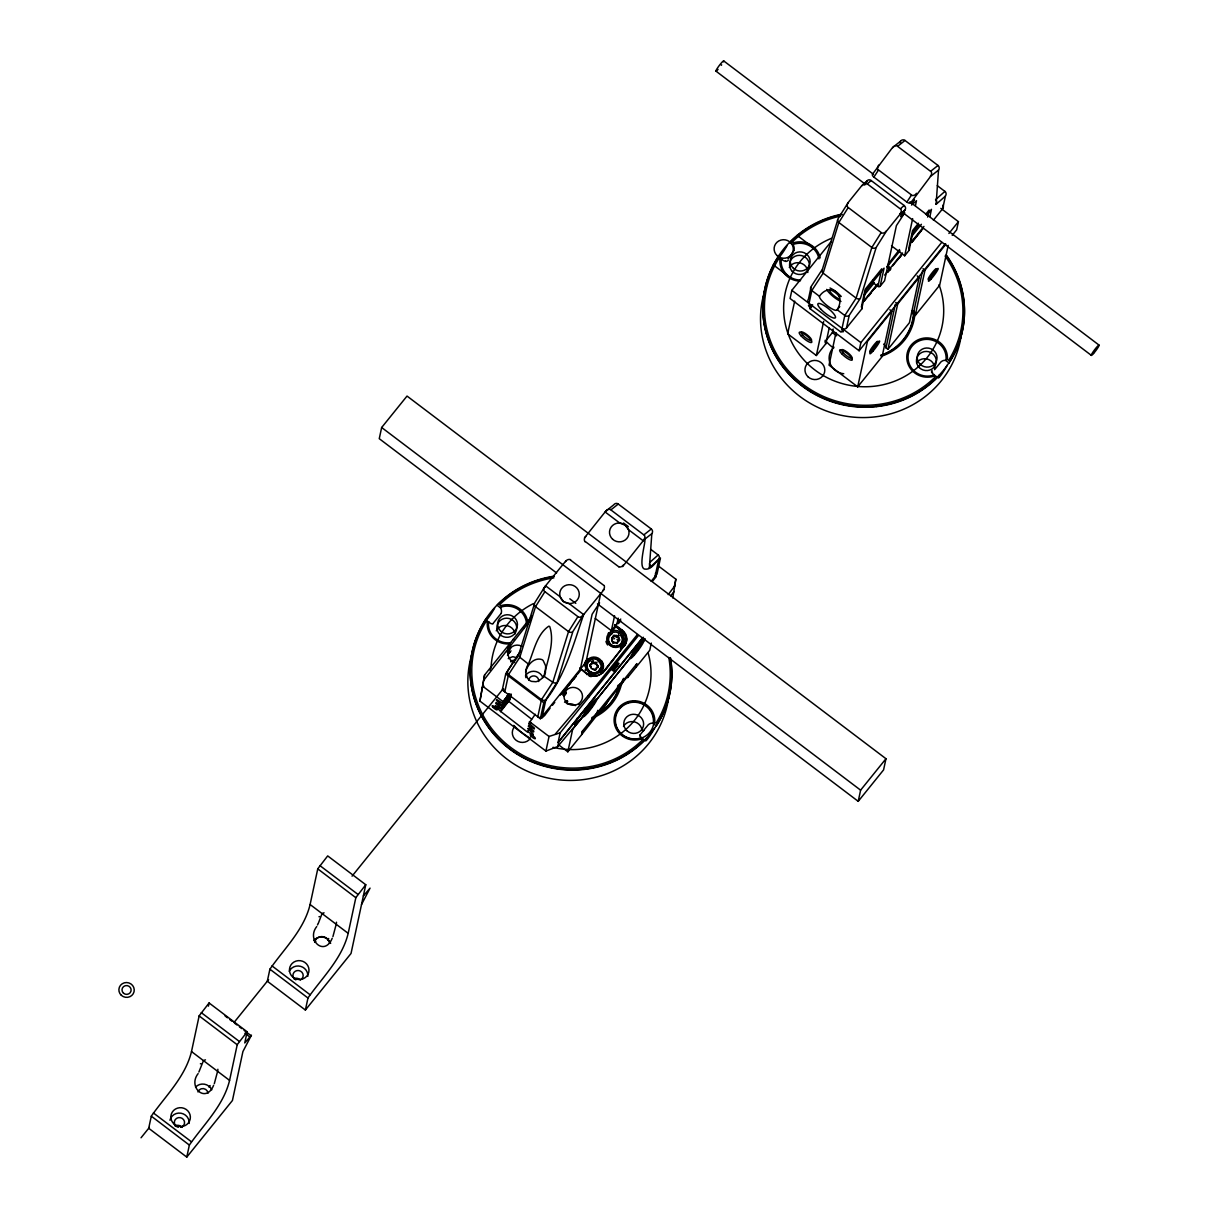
<?xml version="1.0" encoding="UTF-8"?>
<svg xmlns="http://www.w3.org/2000/svg" width="1218" height="1218" viewBox="0 0 1218 1218"><rect width="100%" height="100%" fill="white"/><g stroke="black" fill="none" stroke-linecap="round" stroke-linejoin="round"><path stroke-width="1.5" d="M591.324 667.982C590.928 663.125 589.268 670.402 594.643 669.154M597.475 667.692C599.637 668.103 594.491 661.587 597.033 665.165C601.357 666.444 593.166 669.367 597.505 667.007M613.278 636.192L614.07 635.111L615.79 636.344L618.059 635.705L619.658 640.166L619.186 638.856M583.985 769.38L583.864 767.523M658.222 554.906A3.365 3.304 77.1 0 1 658.603 559.625L649.361 567.908L651.828 533.651A3.289 3.243 80.9 0 0 651.31 528.993L618.272 504.054L610.857 509.9L643.85 534.885L651.265 529.038M900.346 143.389L900.498 141.258A3.289 3.243 80.9 0 1 905.035 140.435M938.012 165.465L930.582 171.327L897.59 146.343L905.004 140.481L938.012 165.465A3.289 3.243 80.9 0 1 938.53 170.048L936.094 204.335L945.412 196.113L942.732 208.643L933.414 220.184M613.187 636.405L613.278 636.938M606.884 510.388L605.118 511.956L619.749 523.04L625.184 525.202L628.549 529.708L643.195 540.777C649.27 532.159 636.603 567.344 644.748 569.111C651.874 570.237 655.649 561.239 660.461 557.996L657.02 574.089L651.173 581.336M573.069 728.806L584.077 715.149L557.753 746.527L545.923 751.064L479.922 701.096L484.566 675.046L531.931 616.08M479.922 701.096L484.566 675.046M672.747 597.931L675.868 579.22L657.72 565.472M876.64 406.629L876.534 404.665A99.389 95.583 12.1 0 1 780.586 360.604A99.389 95.583 12.1 0 1 778.728 258.703L779.931 259.617A20.386 19.595 12.1 0 0 799.998 281.114M525.582 672.214C526.983 665.195 534.154 656.913 541.873 659.562A3.395 1.903 41.8 0 1 543.182 660.552L545.649 665.865L545.405 672.991M151.306 1116.16L148.703 1128.279L186.78 1157.1L232.425 1100.509L242.915 1051.545L251.456 1035.178L244.757 1042.958L247.147 1031.798L209.085 1002.962L199.158 1015.827L191.5 1051.56C185.334 1076.879 165.815 1095.53 151.306 1116.16L189.353 1145.072L186.78 1157.1M208.4 1006.159L209.085 1002.962M189.353 1145.072C203.771 1124.366 223.442 1105.761 229.578 1080.396L237.236 1044.663L247.147 1031.798M597.52 603.93L858.218 801.337L883.583 769.883L885.973 758.723L407.025 396.063L381.66 427.503L379.255 438.678L556.596 572.947M269.894 969.193L267.321 981.221L305.383 1010.042L351.028 953.466L365.765 884.74L327.688 855.904L317.776 868.784L310.103 904.517C303.982 929.882 284.312 948.487 269.894 969.193L307.971 998.014L305.383 1010.042M307.987 997.938C322.161 977.719 342.151 958.52 348.181 933.338L355.854 897.605L365.765 884.74M507.845 651.721L507.708 652.696L508.287 650.488L508.043 652.3L509.017 650.823L508.043 652.3M352.063 876.153L502.273 689.921L505.82 673.584L520.528 651.158M507.114 674.041L507.83 670.676L519.096 653.381L534.824 602.682L544.888 586.634L566.005 560.752M529.617 728.592L527.166 731.881L500.598 711.358M501.237 708.343L510.57 697.275M501.877 705.344L511.21 694.275M508.606 694.093L502.379 703.014L509.489 694.199M509.139 701.644L531.657 719.199M509.581 699.589L509.763 698.721M510.22 696.574L510.403 695.722M527.881 728.531L533.225 734.21M529.023 723.203L535.25 714.281M503.613 688.825A3.212 3.091 12.1 0 0 504.815 691.839L508.5 674.65L519.812 657.278L535.539 606.64L544.903 591.674L577.911 616.658L568.532 631.624L552.82 682.263L541.492 699.634L537.808 716.823A3.212 3.091 12.1 0 0 542.299 716.321L545.908 699.497L557.174 682.202L572.902 631.503L582.95 615.455L604.052 589.603M502.273 689.921L540.35 718.742L543.776 702.71C564.817 677.33 573.252 644.748 583.65 614.603L569.019 603.519L563.523 601.631L560.204 596.85L545.573 585.782L543.456 588.964M545.923 751.064L549.044 736.464L560.143 732.84L638.293 635.705M643.348 637.242L558.088 742.462L560.143 732.84M557.753 746.527L558.681 742.234M580.347 669.154L592.115 614.268L599.576 602.819M600.718 593.44L585.995 662.15L540.35 718.742M558.91 745.051L567.832 751.811L572.81 728.608M587.106 674.711L587.289 673.843L579.753 668.149M587.289 674.467L579.981 668.119M590.578 664.449L589.695 665.409L591.781 663.46M595.495 663.171L596.028 662.257L597.018 662.851L594.079 663.627L592.618 661.724L591.75 663.414M594.536 669.93C597.368 668.317 595.709 671.59 592.861 669.23M582.539 731.028L581.793 734.469L627.955 675.853L627.544 677.741L635.842 667.464L636.588 664.023M595.267 618.47L611.375 630.68L614.572 615.821M602.56 672.778L624.164 645.479A10.901 10.49 12.1 0 0 622.17 630.726L614.709 625.062M602.819 672.96L624.453 645.494A11.221 10.795 12.1 0 0 622.413 630.3L614.877 624.606M616.095 642.556C608.589 642.982 613.278 635.354 612.136 637.851A4.004 3.852 12.1 0 1 619.216 640.181M614.496 642.571L612.7 643.15L612.669 641.353M617.024 623.677L618.211 618.12M619.033 639.557C618.82 635.735 616.308 637.516 614.907 635.674M613.796 643.013L613.948 642.312M618.226 637.516L618.333 636.877M617.161 643.698C616.323 640.927 621.028 640.074 618.972 640.394M622.413 630.3L622.033 631.411L614.557 625.747M624.271 646.362L624.453 645.494M658.679 559.686L655.071 576.51A3.212 3.091 12.1 0 0 655.436 573.313M651.31 643.074L649.788 650.214L636.131 667.144L636.877 663.658L582.234 731.394L581.488 734.88L567.832 751.811M674.3 586.528L675.868 579.22M831.102 241.666L791.837 290.341L790.086 298.501L859.132 350.769L945.396 243.813M794.669 301.135L787.665 333.793L816.349 355.519L825.819 343.765L829.275 327.612M872.027 281.937L877.95 286.413A1.599 1.538 12.1 0 0 880.188 286.169L884.055 268.127L865.526 291.117L861.659 309.144L846.54 327.901A3.212 3.091 12.1 0 1 842.049 328.388L844.805 315.508L856.132 298.121L871.844 247.482L881.223 232.516L848.23 207.532L838.852 222.498L823.14 273.137L811.812 290.523L809.056 303.404A3.212 3.091 12.1 0 1 808.463 299.065L811.142 286.534L822.409 269.254L838.151 218.555L848.2 202.508L861.994 185.395L867.079 180.903A3.212 2.74 48.6 0 1 871.129 180.508L904.121 205.492A3.212 2.74 48.6 0 1 905.157 209.74L900.62 216.697L904.365 213.378A3.212 1.629 33.1 0 0 904.67 212.663M841.836 328.205L841.623 329.195A4.004 0.99 38.9 0 1 843.313 331.616A4.004 0.99 38.9 0 1 841.212 331.159L840.999 332.149L810.031 308.702L812.619 304.759M810.868 304.759L810.655 305.748A4.004 0.99 38.9 0 0 808.539 305.292A4.004 0.99 38.9 0 0 810.244 307.712M816.349 355.519L823.673 321.324M825.819 343.765L824.967 341.786L832.381 332.59L833.158 328.982M835.974 332.727L829.032 365.126L857.716 386.837L882.106 356.6L891.835 311.245L889.856 309.753M846.54 327.901L849.22 315.371L860.487 298.075L876.214 247.376L886.278 231.329L900.072 214.231L905.157 209.74M872.377 283.185L873.123 279.744M859.132 350.769L860.882 342.608L941.773 242.321M877.95 286.413L881.725 268.813L865.145 289.366L861.37 306.982A1.599 1.538 12.1 0 1 861.659 309.144M857.716 386.837L867.444 341.482L891.835 311.245M887.77 264.611L887.359 266.498L889.962 269.559A3.212 0.792 38.9 0 1 890.191 269.848M889.658 269.909L886.856 266.788M891.5 245.838L904.685 255.81L912.647 218.646M915.434 205.644L916.499 200.711L911.536 205.081M917.169 275.892L919.148 277.384L909.42 322.74L887.952 349.338L885.988 347.846L895.321 304.302M904.685 255.81L909.07 250.375L912.937 232.333L918.722 225.147M887.952 349.338L897.681 303.982L919.148 277.384M927.629 217.063L929.136 210.029L925.589 214.429M929.928 216.56L931.465 209.344L926.837 215.099M948.213 245.32L939.657 285.24L915.266 315.477L913.302 313.985L922.635 270.442M915.266 315.477L924.995 270.122L945.899 244.209M940.859 208.354L958.429 221.661L956.678 229.821L952.217 235.348M858.218 801.337L860.608 790.162L885.973 758.723M585.249 709.272L587.548 711.007L588.05 709.957M592.009 705.192L592.344 704.217M636.101 651.204L634.228 653.168L634.882 651.904M638.841 647.123L639.206 646.103M317.746 868.86L355.823 897.696M544.05 675.625C547.674 659.836 554.906 642.358 549.729 626.539L548.831 626.159C536.712 634.243 533.788 651.676 528.308 664.312A17.631 15.058 48.6 0 0 525.826 672.092A12.926 11.038 48.6 0 0 526.054 674.3L527.79 678.548A7.11 6.075 48.6 0 0 531.55 681.395L535.844 681.715A12.652 10.81 48.6 0 0 537.823 681.151A17.631 15.058 48.6 0 0 543.67 676.081L552.82 682.263A3.334 2.573 28.7 0 0 556.413 682.719M545.04 674.361L544.233 676.523M618.82 641.079L617.663 642.175M501.192 613.37L492.909 623.631M793.862 250.512L789.888 256.648A9.622 1.127 -53.1 0 1 788.061 258.825M214.307 1083.7L217.596 1071.338A9.774 9.409 12.1 0 0 217.87 1069.252M332.91 936.642L336.214 924.279A9.774 9.409 12.1 0 0 336.488 922.209M614.709 668.743L617.252 665.15M616.658 666.231L617.511 664.998M615.516 666.962L618.972 663.429L613.217 671.103L614.892 667.86M198.123 1073.606C187.405 1087.141 205.949 1103.995 213.607 1085.329M316.726 926.563C306.022 940.083 324.551 956.952 332.209 938.286M640.013 735.017L643.089 731.089M198.884 1072.023L203.467 1060.634A9.774 9.409 12.1 0 1 205.477 1059.873M317.487 924.964L318.202 923.503M318.431 923.046L322.07 913.576A9.774 9.409 12.1 0 1 324.079 912.815M587.533 710.292L590.669 705.922M634.35 652.239L637.501 647.854M639.404 646.895L636.923 650.442L640.546 644.672L633.193 654.386L637.075 650.503L636.298 651.219M361.533 904.502L370.059 888.135L363.375 895.9M617.556 642.769L615.729 642.937M587.441 711.129L589.268 709.257M592.45 705.161L591.918 705.861L589.573 704.202M584.503 537.808L605.803 511.103L613.765 504.815A3.289 3.243 80.9 0 1 618.302 504.008M622.596 566.614L643.88 539.924L651.828 533.651M864.369 185.075L867.079 180.903M873.885 177.097L878.528 169.972L911.521 194.956L906.877 202.081L873.885 177.097A3.212 1.629 33.1 0 1 872.606 174.067L892.535 147.53L900.498 141.258M906.877 202.081A3.212 1.629 33.1 0 0 910.668 202.888L930.613 176.351L938.576 170.078M904.365 213.378L896.402 225.634L884.588 280.734L880.188 286.169M911.703 203.756L914.413 199.585L910.668 202.888M614.862 667.631L618.135 663.993L613.491 670.128L617.922 662.638L612.152 670.326L615.257 667.205M528.46 664.099L519.812 657.278A3.334 2.573 28.7 0 1 518.548 654.629M591.841 662.759L593.227 662.836M592.176 704.446L590.897 705.922M612.532 642.038L612.136 640.211M483.942 680.009L530.941 619.52M668.18 594.628L674.985 585.706M644.246 729.658L648.296 724.756A9.927 5.74 -67.8 0 1 652.711 723.233L656.304 725.821M614.862 668.728L616.125 667.099M638.643 646.865L637.73 647.854M507.83 647.976L510.175 645.068M507.236 652.346L510.784 647.869M507.464 655.314L510.997 650.838M481.612 688.87L483.851 686.099M141.044 1137.779L149.388 1127.426M234.023 1022.481L268.599 979.622M810.031 308.702L812.406 305.748M496.716 699.528L501.968 702.908L509.094 694.093M501.831 705.192L509.84 694.61M496.046 702.512L501.329 705.907L510.814 694.153M501.177 708.206L510.388 696.148M495.391 705.526L500.689 708.922L511.347 695.691M500.537 711.205L509.748 699.147M500.522 711.693L510.068 699.589M811.812 290.523L819.425 296.294A11.221 2.771 38.9 0 0 827.661 306.022A11.221 2.771 38.9 0 0 837.192 309.737L839.75 306.571M918.479 223.244L912.556 230.583L908.78 248.198A1.599 1.538 12.1 0 1 909.07 250.375M899.523 249.523L888.516 263.697L888.105 265.57L890.708 268.645A3.212 0.792 38.9 0 1 890.937 268.934M863.592 295.974L874.28 282.713M887.648 266.209L899.995 250.832M911.886 236.094L921.402 224.295M863.257 301.653L877.523 283.946M884.664 275.101L902.508 252.979M910.836 242.656L923.929 226.426M864.232 301.166L876.123 286.413M888.029 271.66L890.404 268.721M892.779 265.768L902.31 253.968M911.825 242.169L921.341 230.369M868.571 296.096L870.946 293.142M874.509 288.727L876.884 285.773M887.587 272.512L889.962 269.559M899.036 258.323L901.411 255.384M912.115 242.108L922.818 228.847M530.896 722.578L528.384 726.202L530.759 723.264M611.375 630.68L620.738 619.064M544.355 715.499L542.101 718.011M560.265 695.113L577.941 673.432M618.028 623.509L620.358 620.601M550.125 708.13L544.613 715.575M552.439 705.252L554.753 702.39M561.498 694.093L575.718 676.462M578.093 673.524L580.453 670.585M612.456 630.909L616.004 626.463M618.379 623.555L620.754 620.617M652.757 580.94L656.319 576.54M568.806 685.399L571.135 682.491M573.48 679.598L575.825 676.69M562.838 693.164L566.568 688.657M562.868 693.758L566.416 689.342M563.005 695.189L565.7 691.824M563.401 695.295L565.776 692.357M563.66 695.326L566.005 692.418M563.995 695.767L566.34 692.859M563.904 696.194L566.248 693.286M948.913 233.46L958.429 221.661M605.194 670.007L608.772 665.576M611.162 662.622L613.552 659.669M555.317 734.058L588.157 695.585L637.349 634.578M558.088 742.462L642.388 637.943M584.077 715.149A11.221 1.34 -52.9 0 1 591.08 704.887A11.221 1.34 -52.9 0 1 597.17 698.919L630.909 657.096A11.221 1.34 -52.9 0 1 637.912 646.834A11.221 1.34 -52.9 0 1 644.002 640.866L643.743 640.668M670.676 595.785L674.133 591.522M613.339 636.101L614.725 636.283M595.602 662.516L593.44 662.288M591.887 705.892L590.091 708.495L593.653 702.725L586.36 712.439L590.243 708.571L589.466 709.272M592.42 704.948L590.136 703.228M937.403 377.367L935.317 379.437M644.733 740.224L642.769 742.173A100.957 97.105 12.1 0 1 508.378 748.096A100.957 97.105 12.1 0 1 485.647 619.734M510.22 643.835A20.386 19.595 12.1 0 1 487.261 622.474L486.043 621.545A99.374 95.567 12.1 0 0 510.144 746.999A99.374 95.567 12.1 0 0 641.673 740.696L642.419 739.95L641.201 739.021A20.386 19.595 12.1 0 1 614.496 723.994A20.386 19.595 12.1 0 1 633.208 700.792A20.386 19.595 12.1 0 1 654.721 722.274L655.954 723.203A99.374 95.567 12.1 0 0 668.773 657.431M871.129 180.508L867.292 183.903L900.285 208.887L904.121 205.492M935.531 199.691L944.909 191.409L937.281 185.654M650.138 562.077L658.162 554.982L650.671 549.303M566.842 701.872L565.715 702.71M511.027 660.948L515.945 659.714M565.974 700.761L567.101 700.654M611.771 638.521L611.832 639.374M590.426 665.135L591.841 663.643M590.304 665.972L589.862 665.256L590.106 666.642M513.189 639.313L514.544 639.846M528.688 725.502L534.245 729.034M528.049 728.516L533.606 732.048M527.409 731.516L532.966 735.048M618.698 566.735L585.325 541.568M517.3 657.872L512.808 656.685L508.865 658.162A6.638 5.085 -68.7 0 0 508.256 658.71M723.69 60.9L873.534 174.357M909.861 201.868L1099.062 345.12M715.986 71.162L865.831 184.618M902.157 212.115L1091.343 355.367M923.031 268.63L924.995 270.122M871.844 247.482L838.852 222.498A3.289 2.649 27.7 0 1 837.588 219.758M895.702 302.49L897.681 303.982M797.12 235.363L812.117 246.721M789.782 242.443L793.329 245.123M945.427 360.284L948.974 362.964M856.132 298.121L823.14 273.137A3.334 2.573 28.7 0 1 821.861 270.487M778.195 256.8L781.743 259.495M933.825 374.642L937.388 377.336M837.192 309.737L844.805 315.508A3.365 2.664 28.1 0 0 848.779 315.69M773.323 264.885L788.305 276.227M791.837 290.341L860.882 342.608M832.381 332.59L836.675 335.833M623.54 523.009L628.305 526.602M570.45 560.021L603.793 585.371M381.66 427.503L860.608 790.162M614.679 625.458L622.215 631.168A11.221 10.795 12.1 0 1 625.199 645.022M569.811 598.799L575.809 603.336M630.909 657.096L597.17 698.919M614.131 665.53L616.171 667.068M500.659 607.98L497.111 605.285A100.957 97.105 12.1 0 1 553.551 576.753M485.525 619.658L489.073 622.352M641.155 737.499L644.718 740.194M541.492 699.634L508.5 674.65A3.365 2.664 28.1 0 1 507.358 671.544M505.714 673.889L543.776 702.71M483.059 686.495L502.729 701.385M529.373 721.574L549.044 736.464M319.877 865.587L357.955 894.408M310.103 904.517L348.181 933.338M272.025 965.92L310.088 994.756M225.071 1015.964L227.446 1017.776M229.821 1019.573L232.196 1021.369M234.587 1023.181L236.962 1024.977M239.337 1026.774L241.727 1028.586M244.102 1030.382L251.243 1035.787M244.925 1033.245L249.675 1036.853M201.274 1012.645L239.352 1041.466M199.143 1015.919L237.206 1044.74M191.5 1051.56L229.578 1080.396M153.407 1112.978L191.485 1141.799M792.233 241.94L793.451 242.854A20.386 19.595 12.1 0 1 820.171 257.896M506.886 696.072L509.703 698.584M501.542 704.902L496.411 700.365M500.979 707.962L495.787 703.395M500.263 710.916L495.193 706.47M528.49 726.43L533.865 731.211M529.099 723.37L534.519 728.197M588.157 695.585L589.101 696.696M578.976 704.522L578.657 704.111A9.622 1.157 -52.9 0 1 579.037 704.506M596.181 668.728L596.028 669.413M525.963 677.71L525.582 676.325M197.971 1091.937A5.131 4.933 12.1 0 1 207.973 1093.262M175.072 1125.995A5.131 4.933 12.1 0 1 181.924 1127.381M178.3 1127.289A5.131 4.933 12.1 0 1 175.179 1119.707A5.131 4.933 12.1 0 1 183.583 1119.646A5.131 4.933 12.1 0 1 180.827 1127.274M195.565 1087.095A9.774 9.409 12.1 0 1 211.795 1089.805M210.09 1085.543A81.895 23.903 -33.1 0 1 209.07 1087.232M200.376 1063.816A81.895 9.196 -76.4 0 1 200.848 1063.664M169.926 1120.225A9.774 9.409 12.1 0 1 180.964 1113.206A9.774 9.409 12.1 0 1 189.171 1123.438M293.995 978.77A5.131 4.933 12.1 0 1 300.07 979.774M295.867 979.881A5.131 4.933 12.1 0 1 293.995 972.375A5.131 4.933 12.1 0 1 301.973 972.314A5.131 4.933 12.1 0 1 300.45 979.851M313.726 940.555A9.774 9.409 12.1 0 1 330.657 943.371M328.693 938.484A81.895 23.903 -33.1 0 1 327.688 940.174M318.979 916.758A81.895 9.196 -76.4 0 1 319.466 916.606M289.229 971.279A9.774 9.409 12.1 0 1 307.789 976.379M314.975 942.351A7.689 7.399 12.1 0 1 315.827 941.301M314.594 941.864A7.689 7.399 12.1 0 1 329.606 943.174M528.81 680.223A4.963 4.781 12.1 0 1 534.352 675.96A4.963 4.781 12.1 0 1 538.66 681.517M525.506 675.533A9.774 9.409 12.1 0 1 542.969 677.741M577.104 718.224A9.302 8.937 12.1 0 1 576.677 718.711M567.238 703.989A9.302 8.937 12.1 0 1 575.398 705.633M510.768 661.892A9.302 8.937 12.1 0 1 514.681 661.45M514.666 662.577A9.302 8.937 12.1 0 1 508.865 650.382A9.302 8.937 12.1 0 1 521.959 646.316M603.001 672.108A11.221 10.795 12.1 0 1 587.289 673.843M566.644 700.883A4.72 1.142 -17.4 0 1 567.512 701.735M564.558 702.223A5.024 2.192 -50.7 0 1 565.761 701.461M508.211 653.472A9.302 1.111 -52.9 0 1 509.763 652.254M645.205 638.765A9.622 1.157 -52.9 0 1 643.728 638.202M590.821 676.584A11.221 10.795 12.1 0 1 589.253 675.99M524.029 628.046A8.496 1.02 -52.9 0 1 524.349 627.712M490.017 670.265A8.496 1.02 -52.9 0 1 490.367 669.778M591.659 675.746A9.622 9.257 12.1 0 1 589.116 674.757M584.244 665.835A9.622 9.257 12.1 0 1 587.624 659.577M601.692 660.902A9.622 9.257 12.1 0 1 600.641 672.975M591.111 675.061A9.622 9.257 12.1 0 1 588.629 673.889M585.447 670.448A9.622 9.257 12.1 0 1 585.142 669.839M584.366 665.317A9.622 9.257 12.1 0 1 587.731 659.06M600.444 669.291A7.095 6.821 12.1 0 1 598.754 671.742M596.12 673.25A7.095 6.821 12.1 0 1 587.213 669.108M586.741 666.657A7.095 6.821 12.1 0 1 586.756 666.17M599.758 669.23A6.41 6.166 12.1 0 1 598.556 671.118M596.302 672.656A6.41 6.166 12.1 0 1 591.293 672.595M591.263 661.222A6.41 6.166 12.1 0 1 593.531 660.765M599.789 669.474A6.41 6.166 12.1 0 1 598.617 671.894M596.059 673.767A6.41 6.166 12.1 0 1 591.491 673.859M624.636 642.373A9.622 9.257 12.1 0 1 624.24 643.637M621.484 647.321A9.622 9.257 12.1 0 1 620.373 648.083M624.575 642.495A9.622 9.257 12.1 0 1 620.48 647.565M607.63 644.977A9.622 9.257 12.1 0 1 605.985 641.338M608.208 633.36A9.622 9.257 12.1 0 1 608.696 632.888M620.099 631.624A9.622 9.257 12.1 0 1 620.693 631.975M614.527 646.925A7.095 6.821 12.1 0 1 608.68 642.495M614.557 646.453A6.41 6.166 12.1 0 1 609.274 642.449M618.561 635.096A6.41 6.166 12.1 0 1 619.323 635.629M615.699 635.309A6.41 6.166 12.1 0 1 618.333 636.207M613.674 638.871A3.228 3.106 12.1 0 1 614.572 638.643M616.993 639.389A3.228 3.106 12.1 0 1 617.617 640.059M602.712 672.092A10.901 10.49 12.1 0 1 587.441 673.782M591.704 676.492A10.901 10.49 12.1 0 1 588.659 675.351M623.235 632.477A10.901 10.49 12.1 0 1 624.91 644.87M620.647 635.431A6.897 6.638 12.1 0 1 619.444 645.068A6.897 6.638 12.1 0 1 609.548 643.058A6.897 6.638 12.1 0 1 612.167 633.71M618.333 633.664A6.897 6.638 12.1 0 1 618.774 633.893M600.504 668.301A6.897 6.638 12.1 0 1 589.74 671.438A6.897 6.638 12.1 0 1 590.288 660.552M597.307 660.506A6.897 6.638 12.1 0 1 600.565 664.556M590.136 665.332A4.004 3.852 12.1 0 1 597.749 666.779M623.235 679.233A8.815 8.48 12.1 0 1 617.404 687.043M623.509 678.38A8.815 8.48 12.1 0 1 617.709 685.582M621.682 682.095A7.856 7.552 12.1 0 1 618.988 685.445M597.444 711.784A8.815 8.48 12.1 0 1 591.644 718.97M597.764 710.322A8.815 8.48 12.1 0 1 591.963 717.509M595.937 714.037A7.856 7.552 12.1 0 1 593.242 717.372M670.463 657.857A101.018 97.151 12.1 0 1 587.624 768.604A101.018 97.151 12.1 0 1 471.533 686.891A101.018 97.151 12.1 0 1 554.357 576.144M620.129 684.074A50.501 48.568 12.1 0 1 594.597 715.727M648.067 652.757A80.175 77.099 12.1 0 1 552.987 747.334M530.089 738.123A80.175 77.099 12.1 0 1 513.676 725.395M491.006 668.317A80.175 77.099 12.1 0 1 533.53 603.549M530.5 738.26A9.942 9.561 12.1 0 1 516.173 740.346A9.942 9.561 12.1 0 1 514.803 726.37M911.627 310.864A6.41 6.166 12.1 0 1 913.302 313.985M883.629 344.115A6.41 6.166 12.1 0 1 885.988 347.846M946.203 254.882A101.018 97.151 12.1 0 1 910.333 396.505A101.018 97.151 12.1 0 1 768.939 341.436A101.018 97.151 12.1 0 1 841.729 214.201M914.079 310.91A50.501 48.568 12.1 0 1 880.675 355.58M833.599 348.12A50.501 48.568 12.1 0 1 825.134 340.309M939.002 284.616A80.175 77.099 12.1 0 1 892.459 382.026A80.175 77.099 12.1 0 1 789.69 337.873A80.175 77.099 12.1 0 1 831.346 238.363M843.754 373.743A16.032 15.423 12.1 0 1 833.934 347.145M608.802 699.239A43.285 41.64 12.1 0 1 597.947 714.266M961.946 328.814A101.018 97.151 12.1 0 1 840.374 415.11A101.018 97.151 12.1 0 1 766.533 285.682M789.264 267.381A9.942 9.561 12.1 0 1 807.823 272.482M916.53 362.888A9.942 9.561 12.1 0 1 934.739 368.582M793.268 245.168A9.927 7.43 -34.4 0 1 793.892 250.512M934.495 369.709A9.622 1.172 -52.6 0 0 936.337 367.547L940.966 361.898A9.927 5.74 -67.8 0 1 945.381 360.391M787.254 245.351A9.622 0.913 -57.7 0 1 780.571 255.597A9.622 0.913 -57.7 0 1 779.459 255.156M946.31 255.613A100.957 97.105 12.1 0 1 948.959 363.071M935.394 379.377A100.957 97.105 12.1 0 1 801.048 385.238A100.957 97.105 12.1 0 1 778.317 256.876M789.827 242.595A100.957 97.105 12.1 0 1 841.973 214.642M947.284 365.111A9.622 0.959 -57.8 0 1 940.007 376.423A9.622 0.959 -57.8 0 1 939.413 374.87M945.092 256.039A99.374 95.567 12.1 0 1 948.624 360.345L947.391 359.417A20.386 19.595 12.1 0 0 925.878 337.934A20.386 19.595 12.1 0 0 907.166 361.137A20.386 19.595 12.1 0 0 933.871 376.179L935.089 377.108L934.267 377.9A99.358 95.552 12.1 0 1 876.534 404.68M792.294 241.986A99.374 95.567 12.1 0 1 840.329 216.134M934.054 374.946A19.092 18.361 12.1 0 1 908.445 361.304A19.092 18.361 12.1 0 1 926.167 339.35A19.092 18.361 12.1 0 1 946.005 360.132M800.652 280.033A19.092 18.361 12.1 0 1 781.24 259.251M793.192 244.422A19.092 18.361 12.1 0 1 818.968 258.932M785.595 260.941A9.927 5.557 87 0 1 781.819 259.282M934.054 374.52A9.927 3.898 -17.3 0 1 932.47 372.206M931.846 372.662A8.861 2.969 -29.3 0 1 932.075 370.47M788.32 260.256A8.861 4.705 -79.2 0 1 785.473 261.413M913.53 312.584A50.045 48.126 12.1 0 1 880.781 355.275M914.962 312.371A51.43 49.466 12.1 0 1 881.314 356.311M718.057 69.411A6.41 0.761 -52.9 0 1 716.291 70.005A6.41 0.761 -52.9 0 1 721.391 62.91A6.41 0.761 -52.9 0 1 723.492 61.859M721.665 64.828A6.41 0.761 -52.9 0 1 721.315 65.33M584.975 541.766A4.217 4.05 12.1 0 1 585.782 536.544M623.403 564.924A4.613 4.339 12.7 0 1 619.048 567.025M644.094 534.702A3.867 3.715 12.1 0 1 643.667 539.711M606.077 511.24A3.867 3.715 12.1 0 1 610.979 509.626M649.407 563.812A3.334 3.258 71 0 1 649.301 567.862M840.968 301.44A11.221 2.771 38.9 0 1 826.641 289.397M830.037 287.981A11.221 2.771 38.9 0 1 841.242 296.461M837.147 309.707A20.584 17.585 48.6 0 0 839.933 301.729L839.872 299.658A13.033 11.129 48.6 0 0 839.369 296.872L837.862 293.721A8.176 6.988 48.6 0 0 833.188 290.173L829.397 289.762A13.291 11.358 48.6 0 0 827.311 290.143L824.936 291.117A20.858 17.828 48.6 0 0 819.455 296.309M811.751 290.584A3.365 2.664 28.1 0 1 810.67 287.418M900.65 208.674A4.263 4.096 12.1 0 1 899.798 213.911M862.374 185.578A4.263 4.096 12.1 0 1 867.414 183.507M886.004 231.192A3.867 3.715 12.1 0 1 881.101 232.805M847.972 207.715A3.867 3.715 12.1 0 1 848.413 202.721M904.106 211.369A3.212 1.629 33.1 0 1 904.411 211.81M859.741 298.593A3.334 2.573 28.7 0 1 856.102 298.166M875.575 247.863A3.289 2.649 27.7 0 1 871.814 247.528M839.704 298.958A6.729 1.66 38.9 0 1 831.605 293.553A6.729 1.66 38.9 0 1 831.787 290.478A6.729 1.66 38.9 0 1 839.811 296.948M916.438 193.281A4.263 4.096 12.1 0 1 911.399 195.352M878.163 170.185A4.263 4.096 12.1 0 1 879.015 164.948M930.841 171.144A3.867 3.715 12.1 0 1 930.4 176.138M892.809 147.667A3.867 3.715 12.1 0 1 897.712 146.053M944.955 191.348A3.365 3.304 77.1 0 1 945.351 196.052M942.93 205.172A3.212 3.091 12.1 0 1 942.732 208.643M936.063 200.133A3.334 3.258 71 0 1 936.033 204.289M668.926 695.387A101.018 97.151 12.1 0 1 546.638 777.723A101.018 97.151 12.1 0 1 473.3 650.062M496.259 630.833A9.942 9.561 12.1 0 1 515.077 633.969M623.494 726.324A9.942 9.561 12.1 0 1 641.993 730.069M500.598 608.026A9.927 7.43 -34.4 0 1 501.222 613.37M644.322 729.871A9.379 2.238 -54.7 0 1 643.058 731.409M492.925 623.783A9.927 5.542 87 0 1 489.149 622.139M641.384 737.377A9.927 3.898 -17.3 0 1 639.8 735.063M494.584 608.208A9.622 0.913 -57.7 0 1 487.9 618.455A9.622 0.913 -57.7 0 1 486.789 618.013M670.265 657.613A100.957 97.105 12.1 0 1 656.289 725.928M654.614 727.953A9.622 0.959 -57.8 0 1 647.352 739.28A9.622 0.959 -57.8 0 1 646.743 737.712M527.866 623.525A20.386 19.595 12.1 0 0 500.781 605.711L499.563 604.783A99.374 95.567 12.1 0 1 553.901 577.834M641.384 737.803A19.092 18.361 12.1 0 1 615.79 724.162A19.092 18.361 12.1 0 1 633.497 702.207A19.092 18.361 12.1 0 1 653.335 722.99M510.677 642.678A19.092 18.361 12.1 0 1 488.57 622.094M500.522 607.28A19.092 18.361 12.1 0 1 526.557 624.392M619.81 684.379A50.273 48.339 12.1 0 1 594.399 715.88M622.124 680.892A51.841 49.862 12.1 0 1 591.887 718.392M565.533 561.65A4.217 4.05 12.1 0 1 570.572 559.625M604.204 585.523A4.613 4.476 0.6 0 1 603.047 590.167M582.691 615.318A3.867 3.715 12.1 0 1 577.789 616.932M544.659 591.857A3.867 3.715 12.1 0 1 545.085 586.848M534.276 603.9A3.289 2.649 27.7 0 0 535.509 606.671L568.532 631.624A3.289 2.649 27.7 0 0 572.262 631.99M545.451 699.817A3.365 2.664 28.1 0 1 541.447 699.695M587.929 710.399L587.883 710.475A6.729 0.807 -52.9 0 1 587.076 709.302A6.729 0.807 -52.9 0 1 593.638 701.872A6.729 0.807 -52.9 0 1 587.929 710.49M634.761 652.346L634.715 652.422A6.729 0.807 -52.9 0 1 633.908 651.249A6.729 0.807 -52.9 0 1 640.47 643.82A6.729 0.807 -52.9 0 1 634.761 652.437M174.22 1124.184A9.79 9.44 11.1 0 0 190.206 1119.037A9.79 9.44 11.1 0 0 177.417 1108.152A9.79 9.44 11.1 0 0 174.22 1124.184M292.822 977.125A9.79 9.44 11.1 0 0 308.824 971.979A9.79 9.44 11.1 0 0 296.02 961.093A9.79 9.44 11.1 0 0 292.822 977.125M123.444 993.142A4.567 4.4 12.1 0 0 131.011 991.026A4.567 4.4 12.1 0 0 125.226 985.727A4.567 4.4 12.1 0 0 123.444 993.142M121.328 995.304A7.689 7.399 12.1 0 0 134.041 991.741A7.689 7.399 12.1 0 0 124.312 982.835A7.689 7.399 12.1 0 0 121.328 995.304M562.838 600.916A9.774 9.409 12.1 0 0 579.022 596.394A9.774 9.409 12.1 0 0 566.644 585.066A9.774 9.409 12.1 0 0 562.838 600.916M612.593 539.224A9.774 9.409 12.1 0 0 628.777 534.702A9.774 9.409 12.1 0 0 616.399 523.39A9.774 9.409 12.1 0 0 612.593 539.224M587.518 713.109A11.221 1.34 -52.9 0 0 596.987 698.782A11.221 1.34 -52.9 0 0 586.041 711.205A11.221 1.34 -52.9 0 0 587.518 713.109M634.35 655.056A11.221 1.34 -52.9 0 0 643.82 640.729A11.221 1.34 -52.9 0 0 632.873 653.153A11.221 1.34 -52.9 0 0 634.35 655.056M566.903 702.786A9.302 8.937 12.1 0 0 582.28 698.493A9.302 8.937 12.1 0 0 570.526 687.728A9.302 8.937 12.1 0 0 566.903 702.786M578.23 722A9.622 1.157 -52.9 0 0 586.376 709.698A9.622 1.157 -52.9 0 0 577.012 720.31A9.622 1.157 -52.9 0 0 578.23 722M588.446 710.87A6.729 0.807 -52.9 0 0 594.14 702.253A6.729 0.807 -52.9 0 0 587.594 709.683A6.729 0.807 -52.9 0 0 588.446 710.87M635.263 652.818A6.729 0.807 -52.9 0 0 640.972 644.2A6.729 0.807 -52.9 0 0 634.411 651.63A6.729 0.807 -52.9 0 0 635.263 652.818M531.063 736.114A3.228 0.792 38.9 0 0 535.296 738.671A3.228 0.792 38.9 0 0 532.007 735.109A3.228 0.792 38.9 0 0 531.063 736.114M492.986 707.277A3.228 0.792 38.9 0 0 497.218 709.835A3.228 0.792 38.9 0 0 493.929 706.273A3.228 0.792 38.9 0 0 492.986 707.277M588.142 671.727A8.815 8.48 12.1 0 0 602.682 667.51A8.815 8.48 12.1 0 0 591.415 657.415A8.815 8.48 12.1 0 0 588.142 671.727M609.594 645.129A8.815 8.48 12.1 0 0 624.134 640.912A8.815 8.48 12.1 0 0 612.882 630.802A8.815 8.48 12.1 0 0 609.594 645.129M610.385 644.566A7.536 7.247 12.1 0 0 622.809 640.957A7.536 7.247 12.1 0 0 613.202 632.325A7.536 7.247 12.1 0 0 610.385 644.566M588.933 671.179A7.536 7.247 12.1 0 0 601.357 667.571A7.536 7.247 12.1 0 0 591.735 658.938A7.536 7.247 12.1 0 0 588.933 671.179M588.903 670.951A7.536 7.247 12.1 0 0 601.372 667.464A7.536 7.247 12.1 0 0 591.841 658.755A7.536 7.247 12.1 0 0 588.903 670.951M500.765 631.229A9.942 9.561 12.1 0 0 517.208 626.631A9.942 9.561 12.1 0 0 504.633 615.12A9.942 9.561 12.1 0 0 500.765 631.229M841.668 353.692A8.024 1.979 38.9 0 0 852.174 360.041A8.024 1.979 38.9 0 0 844.028 351.195A8.024 1.979 38.9 0 0 841.668 353.692M843.267 352.87A6.623 1.629 38.9 0 0 851.945 358.107A6.623 1.629 38.9 0 0 845.216 350.799A6.623 1.629 38.9 0 0 843.267 352.87M801.216 336.031A8.024 1.979 38.9 0 0 811.706 342.38A8.024 1.979 38.9 0 0 803.56 333.534A8.024 1.979 38.9 0 0 801.216 336.031M802.799 335.209A6.623 1.629 38.9 0 0 811.477 340.446A6.623 1.629 38.9 0 0 804.748 333.138A6.623 1.629 38.9 0 0 802.799 335.209M931.374 278.724A8.024 0.959 -52.9 0 0 938.165 268.478A8.024 0.959 -52.9 0 0 930.354 277.323A8.024 0.959 -52.9 0 0 931.374 278.724M930.613 277.232A6.623 0.792 -52.9 0 0 936.216 268.752A6.623 0.792 -52.9 0 0 929.76 276.06A6.623 0.792 -52.9 0 0 930.613 277.232M872.073 349.794A6.623 0.792 -52.9 0 0 877.691 341.314A6.623 0.792 -52.9 0 0 871.235 348.637A6.623 0.792 -52.9 0 0 872.073 349.794M872.834 351.302A8.024 0.959 -52.9 0 0 879.624 341.055A8.024 0.959 -52.9 0 0 871.829 349.886A8.024 0.959 -52.9 0 0 872.834 351.302M793.436 268.371A9.942 9.561 12.1 0 0 809.879 263.773A9.942 9.561 12.1 0 0 797.303 252.263A9.942 9.561 12.1 0 0 793.436 268.371M808.113 376.895A9.942 9.561 12.1 0 0 824.556 372.297A9.942 9.561 12.1 0 0 811.98 360.787A9.942 9.561 12.1 0 0 808.113 376.895M920.351 364.456A9.942 9.561 12.1 0 0 936.779 359.873A9.942 9.561 12.1 0 0 924.218 348.363A9.942 9.561 12.1 0 0 920.351 364.456M621.134 733.997A19.564 18.818 12.1 0 0 653.472 724.954A19.564 18.818 12.1 0 0 628.732 702.314A19.564 18.818 12.1 0 0 621.134 733.997M626.935 730.754A9.942 9.561 12.1 0 0 643.378 726.156A9.942 9.561 12.1 0 0 630.802 714.646A9.942 9.561 12.1 0 0 626.935 730.754M777.16 255.658A9.622 9.257 12.1 0 0 793.07 251.213A9.622 9.257 12.1 0 0 780.905 240.068A9.622 9.257 12.1 0 0 777.16 255.658M919.24 367.547A9.942 9.561 12.1 0 0 935.926 363.786A9.942 9.561 12.1 0 0 923.975 351.667A9.942 9.561 12.1 0 0 919.24 367.547M792.339 271.462A9.942 9.561 12.1 0 0 809.011 267.686A9.942 9.561 12.1 0 0 797.059 255.582A9.942 9.561 12.1 0 0 792.339 271.462M1093.551 353.479A6.41 0.761 -52.9 0 0 1099.108 345.181A6.41 0.761 -52.9 0 0 1092.942 352.078A6.41 0.761 -52.9 0 0 1093.551 353.479M820.658 308.961A11.221 2.771 38.9 0 0 835.35 317.837A11.221 2.771 38.9 0 0 823.947 305.459A11.221 2.771 38.9 0 0 820.658 308.961M499.669 634.304A9.942 9.561 12.1 0 0 516.341 630.543A9.942 9.561 12.1 0 0 504.389 618.439A9.942 9.561 12.1 0 0 499.669 634.304"/></g></svg>
